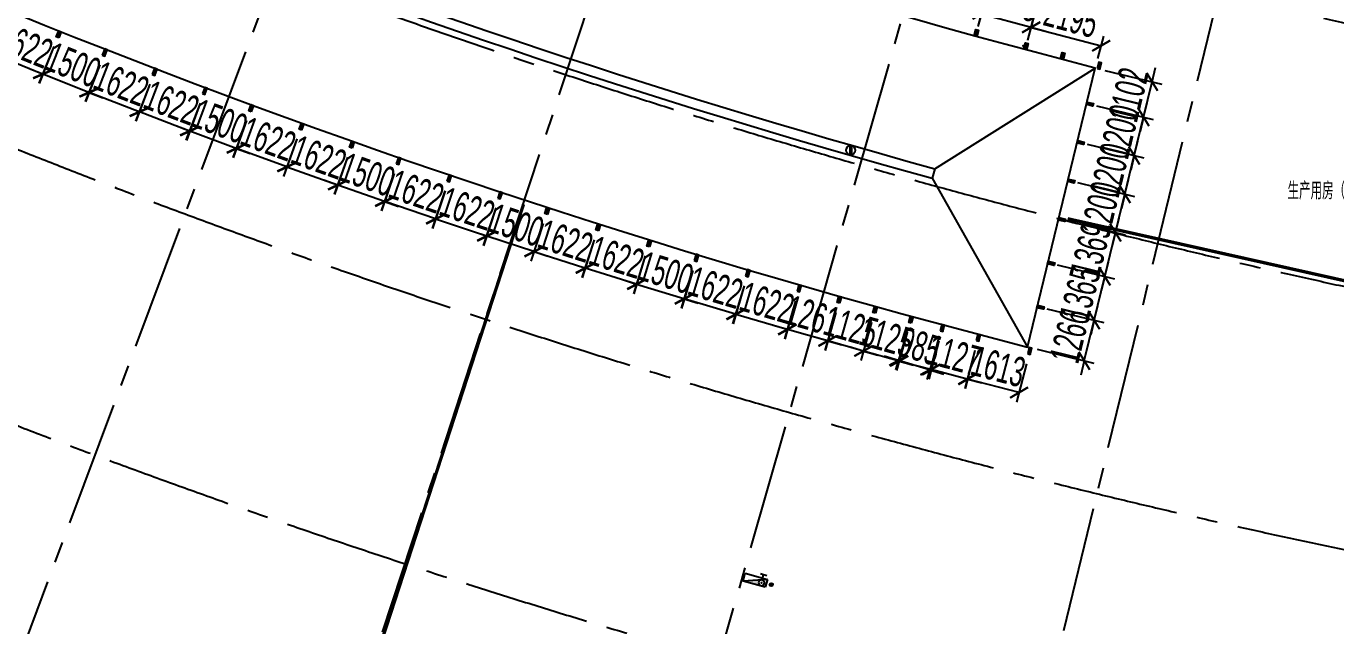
# Model space of a CAD drawing. Extents: x -668578 to 2331563, y -1202445 to 1620273.
# Drawn here: x 789943 to 829603, y 48997 to 67169 of the extents above; entities that cross this region are included whole.
import ezdxf

# ---------------------------------------------------------------- set-up
doc = ezdxf.new("R2010")
doc.units = 0
for name, pattern in [('CENTER2', [28.575, 19.05, -3.175, 3.175, -3.175]), ('DASH', [0.35, 0.25, -0.1]), ('DOT2', [0.125, 0, -0.125])]:
    doc.linetypes.add(name, pattern=pattern)
doc.layers.get('0').update_dxf_attribs({"color": 8})
doc.layers.get('Defpoints').update_dxf_attribs({"color": 8})
for name, color, linetype in [('#标注', 8, 'Continuous'), ('#轴线', 8, 'CENTER2'), ('A-AL', 8, 'Continuous'), ('A-FLOR-OTLN', 8, 'DOT2'), ('A-ROOF', 8, 'Continuous'), ('A-ROOF-DRAN', 8, 'Continuous'), ('A-WIND-FRAM', 8, 'Continuous'), ('dim', 8, 'Continuous'), ('EQUIP_雨水斗', 8, 'Continuous'), ('WINDOW', 8, 'Continuous'), ('外轮廓', 8, 'Continuous'), ('建-文字', 8, 'Continuous'), ('暖-消防-挡烟垂壁', 8, 'Continuous'), ('水-消防-消火栓', 8, 'Continuous'), ('水-消防-消火栓-标识', 8, 'Continuous')]:
    doc.layers.add(name, color=color, linetype=linetype)
doc.styles.add('JHZX', font='jrs.shx', dxfattribs={"width": 0.6, "bigfont": 'jhz.shx'})
doc.styles.add('XD2008', font='xd-hzs.shx', dxfattribs={"width": 0.7, "bigfont": 'xd-hztxt.shx'})
doc.dimstyles.new('JZBZ-300', dxfattribs={"dimscale": 300, "dimtxt": 3, "dimasz": 1.5, "dimexe": 1, "dimexo": 1, "dimgap": 0.5, "dimtad": 1, "dimdec": 0, "dimdsep": 46, "dimtxsty": 'JHZX', "dimblk1": 'ARCHTICK', "dimblk2": 'ARCHTICK', "dimsah": 1, "dimcen": 0, "dimclrd": 1, "dimclre": 1, "dimclrt": 2, "dimazin": 2, "dimtfac": 1, "dimtdec": 0, "dimtix": 1, "dimtmove": 0, "dimatfit": 3, "dimfxl": 0, "dimtolj": 1, "dimlwd": -1, "dimlwe": -1, "dimarcsym": 0})
doc.dimstyles.new('JZBZ-400', dxfattribs={"dimscale": 400, "dimtxt": 3, "dimasz": 1.5, "dimexe": 1, "dimexo": 1, "dimgap": 0.5, "dimtad": 1, "dimdec": 0, "dimdsep": 46, "dimtxsty": 'JHZX', "dimblk1": 'ARCHTICK', "dimblk2": 'ARCHTICK', "dimsah": 1, "dimcen": 0, "dimclrd": 1, "dimclre": 1, "dimclrt": 2, "dimazin": 2, "dimtfac": 1, "dimtdec": 0, "dimtix": 1, "dimtmove": 0, "dimatfit": 3, "dimfxl": 0, "dimtolj": 1, "dimlwd": -1, "dimlwe": -1, "dimarcsym": 0})

# ---------------------------------------------------------------- blocks, each defined once
blk = doc.blocks.new('_ARCHTICK')
at = {"color": 0, "linetype": 'ByBlock', "const_width": 0.15}
blk.add_lwpolyline([(-0.5, -0.5), (0.5, 0.5)], dxfattribs=at)
blk = doc.blocks.new('*D2939')
at = {"layer": '#标注', "ltscale": 300, "transparency": 16777216}
for p, q in [((-1773, -1481), (-9342, -7863)), ((165914, -92056), (164727, -101884))]:
    blk.add_line(p, q, dxfattribs=at)
blk.add_arc((197092, 166179), 269610, 220.13382, 263.11563, dxfattribs=at)
at = {"layer": 'Defpoints', "color": 0, "ltscale": 300, "transparency": 16777216}
for p in [(197092, 166179), (-1467, -1224), (40380, -53208), (165962, -91659)]:
    blk.add_point(p, dxfattribs=at)
at = {"layer": '#标注', "ltscale": 300, "transparency": 16777216, "xscale": 600, "yscale": 600, "zscale": 600}
for p, rotation in [((-9036, -7605), 130.1338192809485), ((164775, -101487), 353.1156299250187)]:
    blk.add_blockref('_ARCHTICK', p, dxfattribs=dict(at, rotation=rotation))
at = {"layer": '#标注', "ltscale": 300, "transparency": 16777216, "insert": (69342, -70334), "char_height": 1200, "attachment_point": 5, "rotation": 331.6247, "style": 'JHZX'}
blk.add_mtext('\\A1;42.98°', dxfattribs=at)
blk = doc.blocks.new('HGDTRET')
at = {"layer": 'dim', "ltscale": 300}
blk.add_arc((880041, 290089.1), 262600, 224.98133, 258.268049, dxfattribs=at)
blk = doc.blocks.new('*D1611')
at = {"layer": '#标注', "color": 1, "ltscale": 300, "transparency": 16777216}
for p, q in [((817270, 67575), (817460, 68253)), ((817379, 67964), (816945, 68085)), ((817379, 67964), (818882, 67545)), ((818773, 67155), (818962, 67833)), ((818882, 67545), (819315, 67423))]:
    blk.add_line(p, q, dxfattribs=at)
at = {"layer": 'Defpoints', "color": 0, "ltscale": 300, "transparency": 16777216}
for p in [(818882, 67545), (817189, 67286), (818692, 66866)]:
    blk.add_point(p, dxfattribs=at)
at = {"layer": '#标注', "color": 1, "ltscale": 300, "transparency": 16777216, "xscale": 450, "yscale": 450, "zscale": 450}
for p, rotation in [((817379, 67964), 344.4000366352006), ((818882, 67545), 164.4000366352006)]:
    blk.add_blockref('_ARCHTICK', p, dxfattribs=dict(at, rotation=rotation))
at = {"layer": '#标注', "color": 2, "ltscale": 300, "transparency": 16777216, "insert": (818292, 68332), "char_height": 900, "attachment_point": 5, "rotation": 344.4, "style": 'JHZX'}
blk.add_mtext('\\A1;1560', dxfattribs=at)
blk = doc.blocks.new('*D1612')
at = {"layer": '#标注', "color": 1, "ltscale": 300, "transparency": 16777216}
for p, q in [((818771, 67156), (818954, 67833)), ((818876, 67543), (818441, 67661)), ((818876, 67543), (820380, 67135)), ((820275, 66748), (820458, 67425)), ((820380, 67135), (820814, 67017))]:
    blk.add_line(p, q, dxfattribs=at)
at = {"layer": 'Defpoints', "color": 0, "ltscale": 300, "transparency": 16777216}
for p in [(820380, 67135), (818692, 66866), (820196, 66458)]:
    blk.add_point(p, dxfattribs=at)
at = {"layer": '#标注', "color": 1, "ltscale": 300, "transparency": 16777216, "xscale": 450, "yscale": 450, "zscale": 450}
for p, rotation in [((818876, 67543), 344.8260777672929), ((820380, 67135), 164.8260777672929)]:
    blk.add_blockref('_ARCHTICK', p, dxfattribs=dict(at, rotation=rotation))
at = {"layer": '#标注', "color": 2, "ltscale": 300, "transparency": 16777216, "insert": (819785, 67918), "char_height": 900, "attachment_point": 5, "rotation": 344.8261, "style": 'JHZX'}
blk.add_mtext('\\A1;1558', dxfattribs=at)
blk = doc.blocks.new('*D1613')
at = {"layer": '#标注', "color": 1, "ltscale": 300, "transparency": 16777216}
for p, q in [((820272, 66748), (820450, 67423)), ((820374, 67133), (822497, 66576)), ((822396, 66191), (822573, 66866))]:
    blk.add_line(p, q, dxfattribs=at)
at = {"layer": 'Defpoints', "color": 0, "ltscale": 300, "transparency": 16777216}
for p in [(820196, 66458), (822497, 66576), (822320, 65901)]:
    blk.add_point(p, dxfattribs=at)
at = {"layer": '#标注', "color": 1, "ltscale": 300, "transparency": 16777216, "xscale": 450, "yscale": 450, "zscale": 450}
for p, rotation in [((820374, 67133), 165.2900874226104), ((822497, 66576), 345.2900874226104)]:
    blk.add_blockref('_ARCHTICK', p, dxfattribs=dict(at, rotation=rotation))
at = {"layer": '#标注', "color": 2, "ltscale": 300, "transparency": 16777216, "insert": (821588, 67435), "char_height": 900, "attachment_point": 5, "rotation": 345.2901, "style": 'JHZX'}
blk.add_mtext('\\A1;2195', dxfattribs=at)
blk = doc.blocks.new('*D1633')
at = {"layer": '#标注', "color": 1, "transparency": 16777216}
for p, q in [((789274, 67158), (788825, 66045)), ((790442, 65717), (788937, 66323)), ((790778, 66551), (790329, 65439))]:
    blk.add_line(p, q, dxfattribs=at)
at = {"layer": 'Defpoints', "color": 0, "transparency": 16777216}
for p in [(789386, 67436), (790890, 66830), (788937, 66323)]:
    blk.add_point(p, dxfattribs=at)
at = {"layer": '#标注', "color": 1, "transparency": 16777216, "xscale": 450, "yscale": 450, "zscale": 450}
for p, rotation in [((788937, 66323), 158.0460522856853), ((790442, 65717), 338.0460522856853)]:
    blk.add_blockref('_ARCHTICK', p, dxfattribs=dict(at, rotation=rotation))
at = {"layer": '#标注', "color": 2, "transparency": 16777216, "insert": (789914, 66576), "char_height": 900, "attachment_point": 5, "rotation": 338.0461, "style": 'JHZX'}
blk.add_mtext('\\A1;1622', dxfattribs=at)
blk = doc.blocks.new('*D1634')
at = {"layer": '#标注', "color": 1, "transparency": 16777216}
for p, q in [((790780, 66550), (790339, 65435)), ((790449, 65714), (790031, 65879)), ((792175, 65999), (791734, 64883)), ((791844, 65162), (790449, 65714)), ((791844, 65162), (792263, 64996))]:
    blk.add_line(p, q, dxfattribs=at)
at = {"layer": 'Defpoints', "color": 0, "transparency": 16777216}
for p in [(790891, 66829), (792286, 66278), (790449, 65714)]:
    blk.add_point(p, dxfattribs=at)
at = {"layer": '#标注', "color": 1, "transparency": 16777216, "xscale": 450, "yscale": 450, "zscale": 450}
for p, rotation in [((790449, 65714), 338.4173987113448), ((791844, 65162), 158.4173987113448)]:
    blk.add_blockref('_ARCHTICK', p, dxfattribs=dict(at, rotation=rotation))
at = {"layer": '#标注', "color": 2, "transparency": 16777216, "insert": (791367, 65996), "char_height": 900, "attachment_point": 5, "rotation": 338.4174, "style": 'JHZX'}
blk.add_mtext('\\A1;1500', dxfattribs=at)
blk = doc.blocks.new('*D1635')
at = {"layer": '#标注', "color": 1, "transparency": 16777216}
for p, q in [((792177, 65997), (791744, 64879)), ((793364, 64572), (791852, 65158)), ((793690, 65411), (793256, 64292))]:
    blk.add_line(p, q, dxfattribs=at)
at = {"layer": 'Defpoints', "color": 0, "transparency": 16777216}
for p in [(792286, 66277), (793798, 65690), (791852, 65158)]:
    blk.add_point(p, dxfattribs=at)
at = {"layer": '#标注', "color": 1, "transparency": 16777216, "xscale": 450, "yscale": 450, "zscale": 450}
for p, rotation in [((791852, 65158), 158.8004577852921), ((793364, 64572), 338.8004577852922)]:
    blk.add_blockref('_ARCHTICK', p, dxfattribs=dict(at, rotation=rotation))
at = {"layer": '#标注', "color": 2, "transparency": 16777216, "insert": (792825, 65424), "char_height": 900, "attachment_point": 5, "rotation": 338.8005, "style": 'JHZX'}
blk.add_mtext('\\A1;1622', dxfattribs=at)
blk = doc.blocks.new('*D1636')
at = {"layer": '#标注', "color": 1, "transparency": 16777216}
for p, q in [((793692, 65409), (793266, 64287)), ((795208, 64833), (794782, 63711)), ((794889, 63992), (793372, 64568))]:
    blk.add_line(p, q, dxfattribs=at)
at = {"layer": 'Defpoints', "color": 0, "transparency": 16777216}
for p in [(793799, 65689), (795315, 65113), (793372, 64568)]:
    blk.add_point(p, dxfattribs=at)
at = {"layer": '#标注', "color": 1, "transparency": 16777216, "xscale": 450, "yscale": 450, "zscale": 450}
for p, rotation in [((793372, 64568), 159.1979609481858), ((794889, 63992), 339.1979609481858)]:
    blk.add_blockref('_ARCHTICK', p, dxfattribs=dict(at, rotation=rotation))
at = {"layer": '#标注', "color": 2, "transparency": 16777216, "insert": (794344, 64841), "char_height": 900, "attachment_point": 5, "rotation": 339.198, "style": 'JHZX'}
blk.add_mtext('\\A1;1622', dxfattribs=at)
blk = doc.blocks.new('*D1637')
at = {"layer": '#标注', "color": 1, "transparency": 16777216}
for p, q in [((795210, 64831), (794793, 63706)), ((796616, 64308), (796199, 63184)), ((794897, 63987), (794475, 64144)), ((796303, 63465), (794897, 63987)), ((796303, 63465), (796725, 63308))]:
    blk.add_line(p, q, dxfattribs=at)
at = {"layer": 'Defpoints', "color": 0, "transparency": 16777216}
for p in [(795315, 65112), (796721, 64589), (794897, 63987)]:
    blk.add_point(p, dxfattribs=at)
at = {"layer": '#标注', "color": 1, "transparency": 16777216, "xscale": 450, "yscale": 450, "zscale": 450}
for p, rotation in [((794897, 63987), 339.6115375869291), ((796303, 63465), 159.6115375869291)]:
    blk.add_blockref('_ARCHTICK', p, dxfattribs=dict(at, rotation=rotation))
at = {"layer": '#标注', "color": 2, "transparency": 16777216, "insert": (795809, 64289), "char_height": 900, "attachment_point": 5, "rotation": 339.6115, "style": 'JHZX'}
blk.add_mtext('\\A1;1500', dxfattribs=at)
blk = doc.blocks.new('*D1638')
at = {"layer": '#标注', "color": 1, "transparency": 16777216}
for p, q in [((796618, 64306), (796207, 63179)), ((797833, 62905), (796310, 63461)), ((798142, 63750), (797731, 62623))]:
    blk.add_line(p, q, dxfattribs=at)
at = {"layer": 'Defpoints', "color": 0, "transparency": 16777216}
for p in [(796721, 64588), (798245, 64032), (796310, 63461)]:
    blk.add_point(p, dxfattribs=at)
at = {"layer": '#标注', "color": 1, "transparency": 16777216, "xscale": 450, "yscale": 450, "zscale": 450}
for p, rotation in [((796310, 63461), 159.9524211511435), ((797833, 62905), 339.9524211511435)]:
    blk.add_blockref('_ARCHTICK', p, dxfattribs=dict(at, rotation=rotation))
at = {"layer": '#标注', "color": 2, "transparency": 16777216, "insert": (797277, 63746), "char_height": 900, "attachment_point": 5, "rotation": 339.9524, "style": 'JHZX'}
blk.add_mtext('\\A1;1622', dxfattribs=at)
blk = doc.blocks.new('*D1639')
at = {"layer": '#标注', "color": 1, "transparency": 16777216}
for p, q in [((798144, 63748), (797740, 62618)), ((799671, 63202), (799268, 62073)), ((799369, 62355), (797841, 62901))]:
    blk.add_line(p, q, dxfattribs=at)
at = {"layer": 'Defpoints', "color": 0, "transparency": 16777216}
for p in [(798245, 64031), (799772, 63485), (797841, 62901)]:
    blk.add_point(p, dxfattribs=at)
at = {"layer": '#标注', "color": 1, "transparency": 16777216, "xscale": 450, "yscale": 450, "zscale": 450}
for p, rotation in [((797841, 62901), 160.3395814909492), ((799369, 62355), 340.3395814909492)]:
    blk.add_blockref('_ARCHTICK', p, dxfattribs=dict(at, rotation=rotation))
at = {"layer": '#标注', "color": 2, "transparency": 16777216, "insert": (798807, 63193), "char_height": 900, "attachment_point": 5, "rotation": 340.3396, "style": 'JHZX'}
blk.add_mtext('\\A1;1622', dxfattribs=at)
blk = doc.blocks.new('*D1640')
at = {"layer": '#标注', "color": 1, "transparency": 16777216}
for p, q in [((799674, 63201), (799277, 62069)), ((801089, 62705), (800693, 61573)), ((799376, 62352), (798952, 62500)), ((800792, 61856), (799376, 62352)), ((800792, 61856), (801217, 61707))]:
    blk.add_line(p, q, dxfattribs=at)
at = {"layer": 'Defpoints', "color": 0, "transparency": 16777216}
for p in [(799773, 63484), (801188, 62988), (799376, 62352)]:
    blk.add_point(p, dxfattribs=at)
at = {"layer": '#标注', "color": 1, "transparency": 16777216, "xscale": 450, "yscale": 450, "zscale": 450}
for p, rotation in [((799376, 62352), 340.699927957361), ((800792, 61856), 160.699927957361)]:
    blk.add_blockref('_ARCHTICK', p, dxfattribs=dict(at, rotation=rotation))
at = {"layer": '#标注', "color": 2, "transparency": 16777216, "insert": (800282, 62670), "char_height": 900, "attachment_point": 5, "rotation": 340.6999, "style": 'JHZX'}
blk.add_mtext('\\A1;1500', dxfattribs=at)
blk = doc.blocks.new('*D1641')
at = {"layer": '#标注', "color": 1, "transparency": 16777216}
for p, q in [((801091, 62703), (800703, 61568)), ((802626, 62178), (802238, 61042)), ((802335, 61326), (800800, 61851))]:
    blk.add_line(p, q, dxfattribs=at)
at = {"layer": 'Defpoints', "color": 0, "transparency": 16777216}
for p in [(801189, 62987), (802723, 62461), (800800, 61851)]:
    blk.add_point(p, dxfattribs=at)
at = {"layer": '#标注', "color": 1, "transparency": 16777216, "xscale": 450, "yscale": 450, "zscale": 450}
for p, rotation in [((800800, 61851), 161.1063988953837), ((802335, 61326), 341.1063988953837)]:
    blk.add_blockref('_ARCHTICK', p, dxfattribs=dict(at, rotation=rotation))
at = {"layer": '#标注', "color": 2, "transparency": 16777216, "insert": (801762, 62157), "char_height": 900, "attachment_point": 5, "rotation": 341.1064, "style": 'JHZX'}
blk.add_mtext('\\A1;1622', dxfattribs=at)
blk = doc.blocks.new('*D1642')
at = {"layer": '#标注', "color": 1, "transparency": 16777216}
for p, q in [((802628, 62175), (802247, 61037)), ((804166, 61660), (803785, 60523)), ((803881, 60807), (802343, 61322))]:
    blk.add_line(p, q, dxfattribs=at)
at = {"layer": 'Defpoints', "color": 0, "transparency": 16777216}
for p in [(802723, 62459), (804261, 61945), (802343, 61322)]:
    blk.add_point(p, dxfattribs=at)
at = {"layer": '#标注', "color": 1, "transparency": 16777216, "xscale": 450, "yscale": 450, "zscale": 450}
for p, rotation in [((802343, 61322), 161.4989760178216), ((803881, 60807), 341.4989760178216)]:
    blk.add_blockref('_ARCHTICK', p, dxfattribs=dict(at, rotation=rotation))
at = {"layer": '#标注', "color": 2, "transparency": 16777216, "insert": (803302, 61633), "char_height": 900, "attachment_point": 5, "rotation": 341.499, "style": 'JHZX'}
blk.add_mtext('\\A1;1622', dxfattribs=at)
blk = doc.blocks.new('*D1643')
at = {"layer": '#标注', "color": 1, "transparency": 16777216}
for p, q in [((804168, 61658), (803795, 60517)), ((805594, 61191), (805221, 60051)), ((803888, 60803), (803461, 60942)), ((805314, 60336), (803888, 60803)), ((805314, 60336), (805742, 60196))]:
    blk.add_line(p, q, dxfattribs=at)
at = {"layer": 'Defpoints', "color": 0, "transparency": 16777216}
for p in [(804261, 61943), (805687, 61476), (803888, 60803)]:
    blk.add_point(p, dxfattribs=at)
at = {"layer": '#标注', "color": 1, "transparency": 16777216, "xscale": 450, "yscale": 450, "zscale": 450}
for p, rotation in [((803888, 60803), 341.884267140584), ((805314, 60336), 161.884267140584)]:
    blk.add_blockref('_ARCHTICK', p, dxfattribs=dict(at, rotation=rotation))
at = {"layer": '#标注', "color": 2, "transparency": 16777216, "insert": (804788, 61140), "char_height": 900, "attachment_point": 5, "rotation": 341.8843, "style": 'JHZX'}
blk.add_mtext('\\A1;1500', dxfattribs=at)
blk = doc.blocks.new('*D1644')
at = {"layer": '#标注', "color": 1, "transparency": 16777216}
for p, q in [((805595, 61189), (805229, 60047)), ((807140, 60693), (806773, 59551)), ((806865, 59837), (805320, 60333))]:
    blk.add_line(p, q, dxfattribs=at)
at = {"layer": 'Defpoints', "color": 0, "transparency": 16777216}
for p in [(805687, 61475), (807231, 60979), (805320, 60333)]:
    blk.add_point(p, dxfattribs=at)
at = {"layer": '#标注', "color": 1, "transparency": 16777216, "xscale": 450, "yscale": 450, "zscale": 450}
for p, rotation in [((805320, 60333), 162.1950178958298), ((806865, 59837), 342.1950178958298)]:
    blk.add_blockref('_ARCHTICK', p, dxfattribs=dict(at, rotation=rotation))
at = {"layer": '#标注', "color": 2, "transparency": 16777216, "insert": (806276, 60656), "char_height": 900, "attachment_point": 5, "rotation": 342.195, "style": 'JHZX'}
blk.add_mtext('\\A1;1622', dxfattribs=at)
blk = doc.blocks.new('*D1645')
at = {"layer": '#标注', "color": 1, "transparency": 16777216}
for p, q in [((807142, 60692), (806784, 59547)), ((808690, 60207), (808331, 59062)), ((808421, 59348), (806873, 59833))]:
    blk.add_line(p, q, dxfattribs=at)
at = {"layer": 'Defpoints', "color": 0, "transparency": 16777216}
for p in [(807232, 60978), (808780, 60493), (806873, 59833)]:
    blk.add_point(p, dxfattribs=at)
at = {"layer": '#标注', "color": 1, "transparency": 16777216, "xscale": 450, "yscale": 450, "zscale": 450}
for p, rotation in [((806873, 59833), 162.6106190637631), ((808421, 59348), 342.6106190637631)]:
    blk.add_blockref('_ARCHTICK', p, dxfattribs=dict(at, rotation=rotation))
at = {"layer": '#标注', "color": 2, "transparency": 16777216, "insert": (807826, 60163), "char_height": 900, "attachment_point": 5, "rotation": 342.6106, "style": 'JHZX'}
blk.add_mtext('\\A1;1622', dxfattribs=at)
blk = doc.blocks.new('*D1646')
at = {"layer": '#标注', "color": 1, "transparency": 16777216}
for p, q in [((808692, 60206), (808340, 59059)), ((810126, 59766), (809774, 58619)), ((808428, 59345), (807998, 59477)), ((809862, 58906), (808428, 59345)), ((809862, 58906), (810293, 58774))]:
    blk.add_line(p, q, dxfattribs=at)
at = {"layer": 'Defpoints', "color": 0, "transparency": 16777216}
for p in [(808780, 60492), (810214, 60053), (808428, 59345)]:
    blk.add_point(p, dxfattribs=at)
at = {"layer": '#标注', "color": 1, "transparency": 16777216, "xscale": 450, "yscale": 450, "zscale": 450}
for p, rotation in [((808428, 59345), 342.9514404542901), ((809862, 58906), 162.9514404542901)]:
    blk.add_blockref('_ARCHTICK', p, dxfattribs=dict(at, rotation=rotation))
at = {"layer": '#标注', "color": 2, "transparency": 16777216, "insert": (809321, 59699), "char_height": 900, "attachment_point": 5, "rotation": 342.9514, "style": 'JHZX'}
blk.add_mtext('\\A1;1500', dxfattribs=at)
blk = doc.blocks.new('*D1647')
at = {"layer": '#标注', "color": 1, "transparency": 16777216}
for p, q in [((810128, 59765), (809784, 58616)), ((811682, 59299), (811337, 58150)), ((811423, 58437), (809870, 58903))]:
    blk.add_line(p, q, dxfattribs=at)
at = {"layer": 'Defpoints', "color": 0, "transparency": 16777216}
for p in [(810215, 60052), (811768, 59586), (809870, 58903)]:
    blk.add_point(p, dxfattribs=at)
at = {"layer": '#标注', "color": 1, "transparency": 16777216, "xscale": 450, "yscale": 450, "zscale": 450}
for p, rotation in [((809870, 58903), 163.2984596580105), ((811423, 58437), 343.2984596580105)]:
    blk.add_blockref('_ARCHTICK', p, dxfattribs=dict(at, rotation=rotation))
at = {"layer": '#标注', "color": 2, "transparency": 16777216, "insert": (810819, 59245), "char_height": 900, "attachment_point": 5, "rotation": 343.2985, "style": 'JHZX'}
blk.add_mtext('\\A1;1622', dxfattribs=at)
blk = doc.blocks.new('*D1648')
at = {"layer": '#标注', "color": 1, "transparency": 16777216}
for p, q in [((811685, 59297), (811349, 58145)), ((813242, 58843), (812906, 57691)), ((812990, 57979), (811433, 58433))]:
    blk.add_line(p, q, dxfattribs=at)
at = {"layer": 'Defpoints', "color": 0, "transparency": 16777216}
for p in [(811769, 59585), (813326, 59131), (811433, 58433)]:
    blk.add_point(p, dxfattribs=at)
at = {"layer": '#标注', "color": 1, "transparency": 16777216, "xscale": 450, "yscale": 450, "zscale": 450}
for p, rotation in [((811433, 58433), 163.7520781586872), ((812990, 57979), 343.7520781586872)]:
    blk.add_blockref('_ARCHTICK', p, dxfattribs=dict(at, rotation=rotation))
at = {"layer": '#标注', "color": 2, "transparency": 16777216, "insert": (812379, 58782), "char_height": 900, "attachment_point": 5, "rotation": 343.7521, "style": 'JHZX'}
blk.add_mtext('\\A1;1622', dxfattribs=at)
blk = doc.blocks.new('*D1649')
at = {"layer": '#标注', "color": 1, "transparency": 16777216}
for p, q in [((813244, 58841), (812916, 57687)), ((814457, 58496), (814129, 57342)), ((812998, 57976), (812565, 58099)), ((814211, 57631), (812998, 57976)), ((814211, 57631), (814644, 57508))]:
    blk.add_line(p, q, dxfattribs=at)
at = {"layer": 'Defpoints', "color": 0, "transparency": 16777216}
for p in [(813326, 59130), (814539, 58785), (812998, 57976)]:
    blk.add_point(p, dxfattribs=at)
at = {"layer": '#标注', "color": 1, "transparency": 16777216, "xscale": 450, "yscale": 450, "zscale": 450}
for p, rotation in [((812998, 57976), 344.1248368128744), ((814211, 57631), 164.1248368128744)]:
    blk.add_blockref('_ARCHTICK', p, dxfattribs=dict(at, rotation=rotation))
at = {"layer": '#标注', "color": 2, "transparency": 16777216, "insert": (813769, 58380), "char_height": 900, "attachment_point": 5, "rotation": 344.1248, "style": 'JHZX'}
blk.add_mtext('\\A1;1261', dxfattribs=at)
blk = doc.blocks.new('*D1650')
at = {"layer": '#标注', "color": 1, "transparency": 16777216}
for p, q in [((814458, 58495), (814134, 57340)), ((815542, 58191), (815217, 57036)), ((814215, 57629), (813782, 57751)), ((815298, 57325), (814215, 57629)), ((815298, 57325), (815731, 57203))]:
    blk.add_line(p, q, dxfattribs=at)
at = {"layer": 'Defpoints', "color": 0, "transparency": 16777216}
for p in [(814540, 58784), (815623, 58480), (814215, 57629)]:
    blk.add_point(p, dxfattribs=at)
at = {"layer": '#标注', "color": 1, "transparency": 16777216, "xscale": 450, "yscale": 450, "zscale": 450}
for p, rotation in [((814215, 57629), 344.3030499463947), ((815298, 57325), 164.3030499463946)]:
    blk.add_blockref('_ARCHTICK', p, dxfattribs=dict(at, rotation=rotation))
at = {"layer": '#标注', "color": 2, "transparency": 16777216, "insert": (814919, 58055), "char_height": 900, "attachment_point": 5, "rotation": 344.303, "style": 'JHZX'}
blk.add_mtext('\\A1;1125', dxfattribs=at)
blk = doc.blocks.new('*D1651')
at = {"layer": '#标注', "color": 1, "transparency": 16777216}
for p, q in [((815542, 58194), (815217, 57036)), ((816625, 57890), (816300, 56732)), ((815298, 57325), (814865, 57447)), ((816381, 57021), (815298, 57325)), ((816381, 57021), (816814, 56899))]:
    blk.add_line(p, q, dxfattribs=at)
at = {"layer": 'Defpoints', "color": 0, "transparency": 16777216}
for p in [(815624, 58483), (816707, 58179), (815298, 57325)]:
    blk.add_point(p, dxfattribs=at)
at = {"layer": '#标注', "color": 1, "transparency": 16777216, "xscale": 450, "yscale": 450, "zscale": 450}
for p, rotation in [((815298, 57325), 344.303049946395), ((816381, 57021), 164.303049946395)]:
    blk.add_blockref('_ARCHTICK', p, dxfattribs=dict(at, rotation=rotation))
at = {"layer": '#标注', "color": 2, "transparency": 16777216, "insert": (816002, 57750), "char_height": 900, "attachment_point": 5, "rotation": 344.303, "style": 'JHZX'}
blk.add_mtext('\\A1;1125', dxfattribs=at)
blk = doc.blocks.new('*D1652')
at = {"layer": '#标注', "color": 1, "transparency": 16777216}
for p, q in [((816622, 57908), (816272, 56750)), ((817566, 57623), (817215, 56464)), ((816358, 57037), (815928, 57167)), ((817302, 56751), (816358, 57037)), ((817302, 56751), (817732, 56621))]:
    blk.add_line(p, q, dxfattribs=at)
at = {"layer": 'Defpoints', "color": 0, "transparency": 16777216}
for p in [(816709, 58195), (817653, 57910), (816358, 57037)]:
    blk.add_point(p, dxfattribs=at)
at = {"layer": '#标注', "color": 1, "transparency": 16777216, "xscale": 450, "yscale": 450, "zscale": 450}
for p, rotation in [((816358, 57037), 343.1452719773764), ((817302, 56751), 163.1452719773763)]:
    blk.add_blockref('_ARCHTICK', p, dxfattribs=dict(at, rotation=rotation))
at = {"layer": '#标注', "color": 2, "transparency": 16777216, "insert": (817004, 57468), "char_height": 900, "attachment_point": 5, "rotation": 343.1453, "style": 'JHZX'}
blk.add_mtext('\\A1;985', dxfattribs=at)
blk = doc.blocks.new('*D1653')
at = {"layer": '#标注', "color": 1, "transparency": 16777216}
for p, q in [((817583, 57633), (817275, 56473)), ((818672, 57344), (818364, 56184)), ((817352, 56763), (816917, 56879)), ((818441, 56474), (817352, 56763)), ((818441, 56474), (818876, 56358))]:
    blk.add_line(p, q, dxfattribs=at)
at = {"layer": 'Defpoints', "color": 0, "transparency": 16777216}
for p in [(817660, 57923), (818749, 57633), (817352, 56763)]:
    blk.add_point(p, dxfattribs=at)
at = {"layer": '#标注', "color": 1, "transparency": 16777216, "xscale": 450, "yscale": 450, "zscale": 450}
for p, rotation in [((817352, 56763), 345.1295673070331), ((818441, 56474), 165.129567307033)]:
    blk.add_blockref('_ARCHTICK', p, dxfattribs=dict(at, rotation=rotation))
at = {"layer": '#标注', "color": 2, "transparency": 16777216, "insert": (818051, 57198), "char_height": 900, "attachment_point": 5, "rotation": 345.1296, "style": 'JHZX'}
blk.add_mtext('\\A1;1127', dxfattribs=at)
blk = doc.blocks.new('*D1654')
at = {"layer": '#标注', "color": 1, "transparency": 16777216}
for p, q in [((818674, 57341), (818374, 56179)), ((820236, 56937), (819935, 55775)), ((820011, 56066), (818449, 56470))]:
    blk.add_line(p, q, dxfattribs=at)
at = {"layer": 'Defpoints', "color": 0, "transparency": 16777216}
for p in [(818749, 57631), (820311, 57227), (818449, 56470)]:
    blk.add_point(p, dxfattribs=at)
at = {"layer": '#标注', "color": 1, "transparency": 16777216, "xscale": 450, "yscale": 450, "zscale": 450}
for p, rotation in [((818449, 56470), 165.4839855601106), ((820011, 56066), 345.4839855601106)]:
    blk.add_blockref('_ARCHTICK', p, dxfattribs=dict(at, rotation=rotation))
at = {"layer": '#标注', "color": 2, "transparency": 16777216, "insert": (819380, 56849), "char_height": 900, "attachment_point": 5, "rotation": 345.484, "style": 'JHZX'}
blk.add_mtext('\\A1;1613', dxfattribs=at)
blk = doc.blocks.new('*D1655')
at = {"layer": '#标注', "color": 1, "ltscale": 300, "transparency": 16777216}
for p, q in [((820854, 58605), (822577, 58187)), ((822285, 58257), (822391, 58695)), ((821986, 57028), (822285, 58257)), ((820555, 57376), (822278, 56957)), ((821986, 57028), (821880, 56590))]:
    blk.add_line(p, q, dxfattribs=at)
at = {"layer": 'Defpoints', "color": 0, "ltscale": 300, "transparency": 16777216}
for p in [(820562, 58676), (822285, 58257), (820263, 57446)]:
    blk.add_point(p, dxfattribs=at)
at = {"layer": '#标注', "color": 1, "ltscale": 300, "transparency": 16777216, "xscale": 450, "yscale": 450, "zscale": 450}
for p, rotation in [((822285, 58257), 256.3389968103956), ((821986, 57028), 76.33899681039561)]:
    blk.add_blockref('_ARCHTICK', p, dxfattribs=dict(at, rotation=rotation))
at = {"layer": '#标注', "color": 2, "ltscale": 300, "transparency": 16777216, "insert": (821553, 57784), "char_height": 900, "attachment_point": 5, "rotation": 76.339, "style": 'JHZX'}
blk.add_mtext('\\A1;1266', dxfattribs=at)
blk = doc.blocks.new('*D1656')
at = {"layer": '#标注', "color": 1, "ltscale": 300, "transparency": 16777216}
for p, q in [((821167, 59933), (822899, 59513)), ((822607, 59583), (822714, 60021)), ((822285, 58257), (822607, 59583)), ((820854, 58605), (822577, 58187)), ((822285, 58257), (822179, 57820))]:
    blk.add_line(p, q, dxfattribs=at)
at = {"layer": 'Defpoints', "color": 0, "ltscale": 300, "transparency": 16777216}
for p in [(820876, 60004), (822607, 59583), (820562, 58676)]:
    blk.add_point(p, dxfattribs=at)
at = {"layer": '#标注', "color": 1, "ltscale": 300, "transparency": 16777216, "xscale": 450, "yscale": 450, "zscale": 450}
for p, rotation in [((822607, 59583), 256.3389968103956), ((822285, 58257), 76.33899681039561)]:
    blk.add_blockref('_ARCHTICK', p, dxfattribs=dict(at, rotation=rotation))
at = {"layer": '#标注', "color": 2, "ltscale": 300, "transparency": 16777216, "insert": (821863, 59062), "char_height": 900, "attachment_point": 5, "rotation": 76.339, "style": 'JHZX'}
blk.add_mtext('\\A1;1365', dxfattribs=at)
blk = doc.blocks.new('*D1657')
at = {"layer": '#标注', "color": 1, "ltscale": 300, "transparency": 16777216}
for p, q in [((821491, 61264), (823222, 60843)), ((822931, 60914), (823037, 61351)), ((822607, 59583), (822931, 60914)), ((821167, 59933), (822899, 59513)), ((822607, 59583), (822501, 59146))]:
    blk.add_line(p, q, dxfattribs=at)
at = {"layer": 'Defpoints', "color": 0, "ltscale": 300, "transparency": 16777216}
for p in [(821200, 61334), (822931, 60914), (820876, 60004)]:
    blk.add_point(p, dxfattribs=at)
at = {"layer": '#标注', "color": 1, "ltscale": 300, "transparency": 16777216, "xscale": 450, "yscale": 450, "zscale": 450}
for p, rotation in [((822931, 60914), 256.3389968103956), ((822607, 59583), 76.33899681039561)]:
    blk.add_blockref('_ARCHTICK', p, dxfattribs=dict(at, rotation=rotation))
at = {"layer": '#标注', "color": 2, "ltscale": 300, "transparency": 16777216, "insert": (822186, 60390), "char_height": 900, "attachment_point": 5, "rotation": 76.339, "style": 'JHZX'}
blk.add_mtext('\\A1;1369', dxfattribs=at)
blk = doc.blocks.new('*D1658')
at = {"layer": '#标注', "color": 1, "ltscale": 300, "transparency": 16777216}
for p, q in [((821784, 62427), (823506, 62009)), ((823214, 62080), (823320, 62517)), ((822931, 60914), (823214, 62080)), ((821491, 61264), (823222, 60843)), ((822931, 60914), (822824, 60476))]:
    blk.add_line(p, q, dxfattribs=at)
at = {"layer": 'Defpoints', "color": 0, "ltscale": 300, "transparency": 16777216}
for p in [(821492, 62498), (823214, 62080), (821200, 61334)]:
    blk.add_point(p, dxfattribs=at)
at = {"layer": '#标注', "color": 1, "ltscale": 300, "transparency": 16777216, "xscale": 450, "yscale": 450, "zscale": 450}
for p, rotation in [((823214, 62080), 256.3389968103956), ((822931, 60914), 76.33899681039561)]:
    blk.add_blockref('_ARCHTICK', p, dxfattribs=dict(at, rotation=rotation))
at = {"layer": '#标注', "color": 2, "ltscale": 300, "transparency": 16777216, "insert": (822489, 61638), "char_height": 900, "attachment_point": 5, "rotation": 76.339, "style": 'JHZX'}
blk.add_mtext('\\A1;1200', dxfattribs=at)
blk = doc.blocks.new('*D1659')
at = {"layer": '#标注', "color": 1, "ltscale": 300, "transparency": 16777216}
for p, q in [((822068, 63593), (823789, 63175)), ((823497, 63246), (823604, 63683)), ((823214, 62080), (823497, 63246)), ((821784, 62427), (823506, 62009)), ((823214, 62080), (823108, 61642))]:
    blk.add_line(p, q, dxfattribs=at)
at = {"layer": 'Defpoints', "color": 0, "ltscale": 300, "transparency": 16777216}
for p in [(821776, 63664), (823497, 63246), (821492, 62498)]:
    blk.add_point(p, dxfattribs=at)
at = {"layer": '#标注', "color": 1, "ltscale": 300, "transparency": 16777216, "xscale": 450, "yscale": 450, "zscale": 450}
for p, rotation in [((823497, 63246), 256.3389968103956), ((823214, 62080), 76.33899681039561)]:
    blk.add_blockref('_ARCHTICK', p, dxfattribs=dict(at, rotation=rotation))
at = {"layer": '#标注', "color": 2, "ltscale": 300, "transparency": 16777216, "insert": (822773, 62804), "char_height": 900, "attachment_point": 5, "rotation": 76.339, "style": 'JHZX'}
blk.add_mtext('\\A1;1200', dxfattribs=at)
blk = doc.blocks.new('*D1660')
at = {"layer": '#标注', "color": 1, "ltscale": 300, "transparency": 16777216}
for p, q in [((822352, 64759), (824072, 64341)), ((823781, 64412), (823887, 64849)), ((823497, 63246), (823781, 64412)), ((822068, 63593), (823789, 63175)), ((823497, 63246), (823391, 62808))]:
    blk.add_line(p, q, dxfattribs=at)
at = {"layer": 'Defpoints', "color": 0, "ltscale": 300, "transparency": 16777216}
for p in [(822060, 64830), (823781, 64412), (821776, 63664)]:
    blk.add_point(p, dxfattribs=at)
at = {"layer": '#标注', "color": 1, "ltscale": 300, "transparency": 16777216, "xscale": 450, "yscale": 450, "zscale": 450}
for p, rotation in [((823781, 64412), 256.3389968103956), ((823497, 63246), 76.33899681039561)]:
    blk.add_blockref('_ARCHTICK', p, dxfattribs=dict(at, rotation=rotation))
at = {"layer": '#标注', "color": 2, "ltscale": 300, "transparency": 16777216, "insert": (823056, 63970), "char_height": 900, "attachment_point": 5, "rotation": 76.339, "style": 'JHZX'}
blk.add_mtext('\\A1;1200', dxfattribs=at)
blk = doc.blocks.new('*D1661')
at = {"layer": '#标注', "color": 1, "ltscale": 300, "transparency": 16777216}
for p, q in [((824041, 65482), (824147, 65920)), ((822611, 65830), (824333, 65411)), ((823781, 64412), (824041, 65482)), ((822352, 64759), (824072, 64341)), ((823781, 64412), (823675, 63974))]:
    blk.add_line(p, q, dxfattribs=at)
at = {"layer": 'Defpoints', "color": 0, "ltscale": 300, "transparency": 16777216}
for p in [(822320, 65901), (824041, 65482), (822060, 64830)]:
    blk.add_point(p, dxfattribs=at)
at = {"layer": '#标注', "color": 1, "ltscale": 300, "transparency": 16777216, "xscale": 450, "yscale": 450, "zscale": 450}
for p, rotation in [((824041, 65482), 256.3389968103956), ((823781, 64412), 76.33899681039561)]:
    blk.add_blockref('_ARCHTICK', p, dxfattribs=dict(at, rotation=rotation))
at = {"layer": '#标注', "color": 2, "ltscale": 300, "transparency": 16777216, "insert": (823328, 65089), "char_height": 900, "attachment_point": 5, "rotation": 76.339, "style": 'JHZX'}
blk.add_mtext('\\A1;1102', dxfattribs=at)
blk = doc.blocks.new('消火栓箱-111')
blk.add_hatch(color=256).paths.add_polyline_path([(-200, -54), (-200, -60, -0.414214), (-110, -150, -1), (-290, -150, -0.414214), (-200, -60), (-200, -54), (-350, 0), (-350, -250), (350, -250)])
for p, q in [((350, 0), (-350, 0)), ((-350, 0), (350, -250)), ((-350, 0), (-350, -250)), ((-300, 100), (-100, 100)), ((-200, -60), (-200, 100)), ((350, -250), (350, 0)), ((-350, -250), (350, -250))]:
    blk.add_line(p, q)
blk.add_circle((-200, -150), 90)
blk.add_point((-200, -150))
at = {"layer": '水-消防-消火栓'}
blk.add_arc((-350, 0), 700, 359.9687, 0, dxfattribs=at)
blk = doc.blocks.new('立管-R75-1')
at = {"linetype": 'Continuous'}
blk.add_circle((0, 0), 75, dxfattribs=at)
blk.add_point((0, 0), dxfattribs=at)
blk = doc.blocks.new('幕墙分隔')
for p, q in [((-40, -100), (40, 100)), ((0, 100), (0, -100))]:
    blk.add_line(p, q)
blk.add_lwpolyline([(-40, 100), (40, 100), (40, -100), (-40, -100)], close=True)
blk = doc.blocks.new('A$C4E971703')
at = {"layer": '暖-消防-挡烟垂壁', "color": 3, "linetype": 'DASH', "const_width": 100}
for points in [[(130651, 20993), (123846, 31)], [(147128, 20554), (160740, 17504)]]:
    blk.add_lwpolyline(points, dxfattribs=at)
blk = doc.blocks.new('$TwtSys$00000139')
at = {"layer": 'EQUIP_雨水斗'}
for p, q in [((-19, 92), (-19, -92)), ((19, 92), (19, -92))]:
    blk.add_line(p, q, dxfattribs=at)
blk.add_circle((0, 0), 93.8, dxfattribs=at)
blk = doc.blocks.new('A$C47405904')
at = {"layer": 'A-AL'}
blk.add_lwpolyline([(-89278, 9481, -0.031021), (-108755, 27069, 0.415715), (-113080, 27106), (-145267, -4699, 0.412976), (-145302, -9004, 0.149442), (-10240, -82596, 0.358696), (-6809, -80780)], format="xyb", dxfattribs=at)
blk.add_point((-17313, -48417), dxfattribs=at)
at = {"layer": 'A-FLOR-OTLN'}
blk.add_arc((42590, 175095), 262600, 224.41582, 258.41493, dxfattribs=at)
at = {"layer": 'A-ROOF'}
for p, q in [((-19990, -52146), (-15132, -49094)), ((-20070, -52435), (-17188, -57548))]:
    blk.add_line(p, q, dxfattribs=at)
at = {"layer": 'A-ROOF-DRAN'}
blk.add_line((-19990, -52146), (-20070, -52435), dxfattribs=at)
for radius in [235700, 236000]:
    blk.add_arc((42590, 175095), radius, 241.6104, 254.60307, dxfattribs=at)
at = {"layer": 'A-WIND-FRAM'}
for p in [(-16469, -55014), (-16792, -56342)]:
    blk.add_point(p, dxfattribs=at)
at = {"layer": '外轮廓', "color": 3, "linetype": 'DASH', "ltscale": 5}
blk.add_lwpolyline([(-109158, 16478), (-135454, -11643, 0.41242), (-135330, -15318, 0.140163), (-7770, -80593, 0.412914), (-4719, -78556), (3836, -36160, 0.415851), (1787, -33095, -0.057061), (-44213, -18484, 0.041227), (-47955, -17165, 0.051572), (-52855, -16406), (-54407, -16327, -0.116659), (-64974, -13255, -0.058192), (-105484, 16602, 0.414617), (-109158, 16478)], format="xyb", close=True, dxfattribs=at)
at = {"layer": '外轮廓'}
blk.add_lwpolyline([(-70907, -26675), (-75192, -34247, 0.065328), (-17188, -57548), (-15132, -49094, -0.065191), (-70906, -26675)], format="xyb", close=True, dxfattribs=at)
at = {"layer": 'A-WIND-FRAM'}
for p, rotation in [((-46524, -48071), 158.2324996074078), ((-18733, -48032), 164.632709985164), ((-17229, -48440), 165.0184136762205), ((-16120, -48731), 165.3023030680697), ((-40696, -50311), 159.7212522234175), ((-15294, -50188), 76.3139676147424), ((-39172, -50868), 160.1078702138722), ((-37645, -51415), 160.4947007898595), ((-15578, -51354), 76.3139676147424), ((-15862, -52520), 76.3139676147424), ((-31733, -53423), 161.9834525206083), ((-30189, -53919), 162.3700705110632), ((-16146, -53686), 76.3139676147424), ((-28642, -54405), 162.7569010870544), ((-16469, -55014), 76.3139676147424), ((-22885, -56113), 164.1887750694528), ((-21802, -56417), 164.4566452196608), ((-16792, -56342), 76.3139676147424), ((-20717, -56716), 164.7326775583713)]:
    blk.add_blockref('幕墙分隔', p, dxfattribs=dict(at, rotation=rotation))
at = {"layer": 'A-WIND-FRAM', "xscale": -1}
for p, rotation in [((-45129, -48623), 158.5901514526898), ((-43617, -49210), 158.9769820286773), ((-15011, -49022), 165.3774404523936), ((-42101, -49787), 159.363600019132), ((-36230, -51911), 160.8523526351415), ((-34696, -52438), 161.2391832111329), ((-33158, -52954), 161.6258012015167), ((-27208, -54845), 163.1145529323366), ((-25654, -55311), 163.5013835083238), ((-24098, -55767), 163.8880014987786), ((-19765, -56974), 164.9529029646409), ((-18676, -57264), 165.2290201043808), ((-17115, -57670), 166.3290280232507)]:
    blk.add_blockref('幕墙分隔', p, dxfattribs=dict(at, rotation=rotation))
at = {"layer": 'EQUIP_雨水斗', "xscale": 1.5, "yscale": 1.5, "zscale": 1.5}
blk.add_blockref('$TwtSys$00000139', (-22540, -51584), dxfattribs=at)
at = {"layer": 'WINDOW'}
blk.add_blockref('A$C4E971703', (-163098, -74215), dxfattribs=at)
at = {"layer": '水-消防-消火栓', "xscale": -1, "rotation": 344.3736407544726}
blk.add_blockref('消火栓箱-111', (-25395, -64495), dxfattribs=at)
at = {"layer": '水-消防-消火栓-标识', "xscale": 0.6666666665114468, "yscale": 0.6666666665114468, "zscale": 0.6666666665114468, "rotation": 72.06488721688076}
blk.add_blockref('立管-R75-1', (-24947, -64750), dxfattribs=at)
at = {"layer": '建-文字', "style": 'XD2008', "width": 0.7}
blk.add_text('生产用房（丙类）', height=525, dxfattribs=at).set_placement((-9311, -53075))
blk = doc.blocks.new('DSGDFG')
at = {"layer": '#标注', "ltscale": 300}
blk.add_arc((197092.2, 166179.2), 257800, 220.136073, 263.11563, dxfattribs=at)
at = {"layer": '#轴线', "ltscale": 200}
for p, q in [((106320.1, -77150.8), (130859.3, -11369.3)), ((115998, -80537.3), (137919.2, -13845.3)), ((125802.1, -83537.5), (145071.4, -16040.7)), ((135712.6, -86165.5), (152304.6, -17952.1))]:
    blk.add_line(p, q, dxfattribs=at)
for radius in [228400, 236200, 244000, 251800, 257800]:
    blk.add_arc((197092.2, 166179.2), radius, 218.438892, 265.140584, dxfattribs=at)
at = {"layer": '#标注', "ltscale": 300}
dim = blk.add_angular_dim_3p(base=(40379.7, -53208.3), center=(197092.1, 166179.2), p1=(-1467, -1223.5), p2=(165961.7, -91658.5), dimstyle='JZBZ-400', override={"dimclrd": 256, "dimclre": 256, "dimclrt": 256}, dxfattribs=at)
dim.commit()
dim.dimension.update_dxf_attribs({"geometry": '*D2939', "text_midpoint": (69341.6, -70334.5)})
blk = doc.blocks.new('HRTYTET')
at = {"layer": '#标注', "ltscale": 300}
for p1, p2, distance, picture, middle in [((817189.4, 67285.6), (818692.2, 66866), 704.4, '*D1611', (818291.6, 68332.2)), ((818692.2, 66866), (820196.3, 66458.1), 701.6, '*D1612', (819784.9, 67918.3)), ((820196.3, 66458.1), (822319.7, 65900.6), 697.9, '*D1613', (821587.6, 67434.8)), ((820263.3, 57446.4), (820562.2, 58676.2), -1773, '*D1655', (821552.6, 57784.3))]:
    dim = blk.add_aligned_dim(p1=p1, p2=p2, distance=distance, dimstyle='JZBZ-300', override={"dimfxl": 200}, dxfattribs=at)
    dim.commit()
    dim.dimension.update_dxf_attribs({"geometry": picture, "text_midpoint": middle})
at = {"layer": '#标注'}
for base, p1, p2, angle, picture, middle in [((788937.2, 66323.2), (790890.1, 66829.5), (789385.7, 67435.9), 158.04605, '*D1633', (789913.7, 66576.5)), ((790449.4, 65713.7), (792285.5, 66277.5), (790890.7, 66829.3), 158.4174, '*D1634', (791367.5, 65995.7)), ((791852.1, 65158.3), (793798.1, 65690.3), (792285.9, 66276.8), 158.80046, '*D1635', (792825.2, 65424.4)), ((793372.5, 64567.9), (795314.7, 65113.4), (793798.5, 65689.4), 159.19796, '*D1636', (794343.7, 64840.8)), ((794897, 63987.4), (796721, 64589.4), (795315, 65112), 159.61154, '*D1637', (795809.1, 64288.5)), ((796309.8, 63460.8), (798244.7, 64031.8), (796721.1, 64587.8), 159.95242, '*D1638', (797277.3, 63746.4)), ((797841.3, 62900.8), (799772.4, 63484.8), (798245, 64030.5), 160.33958, '*D1639', (798806.9, 63192.9)), ((799376.2, 62351.7), (801188.4, 62988.2), (799772.7, 63484), 160.69993, '*D1640', (800282.4, 62670.1)), ((800800.1, 61851.5), (802723.2, 62461.4), (801188.6, 62986.6), 161.1064, '*D1641', (801761.7, 62156.6)), ((802342.5, 61321.7), (804261.3, 61944.7), (802723.2, 62459.4), 161.49898, '*D1642', (803302, 61633.4)), ((803888.4, 60802.5), (805687, 61476.4), (804261.4, 61942.8), 161.88427, '*D1643', (804787.8, 61139.6)), ((805320.3, 60332.7), (807231.4, 60979), (805687.2, 61475), 162.19502, '*D1644', (806275.9, 60656)), ((806873.3, 59833), (808779.6, 60493.1), (807231.8, 60977.9), 162.61062, '*D1645', (807826.5, 60163.2)), ((808428.3, 59345.4), (810214.1, 60052.6), (808780, 60492.4), 162.95144, '*D1646', (809321.2, 59699.1)), ((809869.8, 58903.1), (811768.1, 59586), (810214.6, 60052.2), 163.29846, '*D1647', (810819, 59244.7)), ((811433, 58433.3), (813325.8, 59131.2), (811768.7, 59585.1), 163.75208, '*D1648', (812379.4, 58782.4)), ((812997.9, 57975.8), (814539.4, 58784.7), (813326.1, 59129.7), 164.12484, '*D1649', (813768.7, 58380.4)), ((814215, 57629.3), (815622.7, 58479.9), (814539.6, 58784.3), 164.30305, '*D1650', (814918.9, 58054.7)), ((815298.1, 57324.9), (816706.6, 58178.6), (815623.5, 58483), 164.30305, '*D1651', (816001.9, 57750.4)), ((816358.5, 57036.9), (817652.6, 57909.7), (816709.5, 58195.4), 163.14527, '*D1652', (817004, 57468.3)), ((817352.3, 56763.1), (818749.3, 57633.5), (817660.2, 57922.7), 165.12957, '*D1653', (818050.9, 57198.4)), ((818448.7, 56469.9), (820311.3, 57226.9), (818749.4, 57631.3), 165.48399, '*D1654', (819380.1, 56848.6))]:
    dim = blk.add_linear_dim(base=base, p1=p1, p2=p2, angle=angle, dimstyle='JZBZ-300', dxfattribs=at)
    dim.commit()
    dim.dimension.update_dxf_attribs({"geometry": picture, "text_midpoint": middle})
at = {"layer": '#标注', "ltscale": 300}
for base, p1, p2, picture, middle in [((824041, 65482.3), (822060, 64830), (822319.7, 65900.6), '*D1661', (823327.9, 65088.7)), ((823780.9, 64411.8), (821776.1, 63664.1), (822060, 64830), '*D1660', (823056.1, 63970.5)), ((823497.5, 63245.8), (821492.2, 62498.3), (821776.1, 63664.1), '*D1659', (822772.7, 62804.5)), ((823214.1, 62079.8), (821199.7, 61334.4), (821492.2, 62498.3), '*D1658', (822489.3, 61638.4)), ((822930.6, 60913.7), (820875.8, 60004.2), (821199.7, 61334.4), '*D1657', (822185.9, 60390.2)), ((822607.3042, 59583.388), (820562.2157, 58676.1951), (820875.7812, 60004.2395), '*D1656', (821863.1428, 59062.1298))]:
    dim = blk.add_linear_dim(base=base, p1=p1, p2=p2, angle=256.339, dimstyle='JZBZ-300', override={"dimtmove": 1, "dimfxl": 200}, dxfattribs=at)
    dim.commit()
    dim.dimension.update_dxf_attribs({"geometry": picture, "text_midpoint": middle})

msp = doc.modelspace()

# ---------------------------------------------------------------- block references
at = {"layer": '#标注'}
for name, p in [('HGDTRET', (0, 0)), ('DSGDFG', (682948.9, 123910))]:
    msp.add_blockref(name, p, dxfattribs=at)
at = {"layer": 'dim', "ltscale": 300}
msp.add_blockref('A$C47405904', (837451.5, 114994.4), dxfattribs=at)
at = {"layer": 'dim'}
msp.add_blockref('HRTYTET', (0, 0), dxfattribs=at)

doc.saveas('drawing.dxf')
